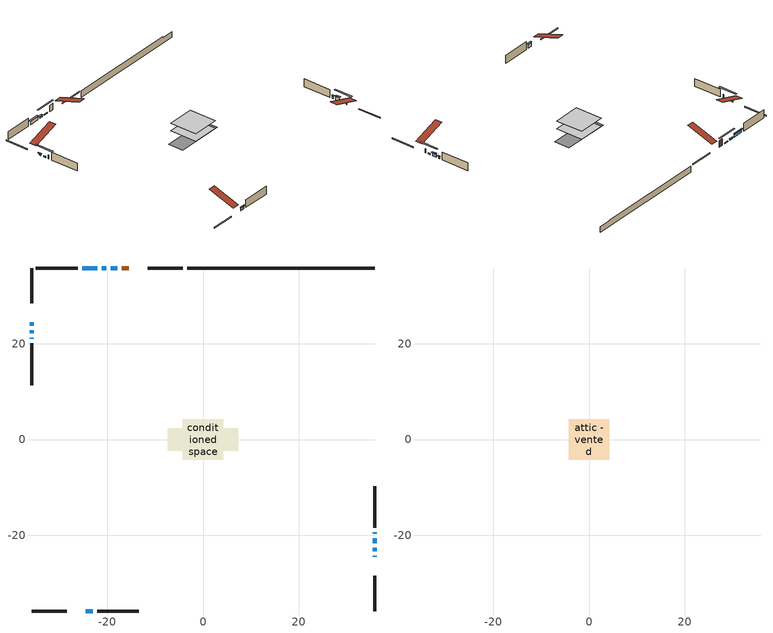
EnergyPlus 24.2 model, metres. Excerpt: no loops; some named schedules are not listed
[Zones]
conditioned space
 floor adiabatic (AdiabaticFloorConstruction): -4.26,-4.26 -4.26,4.26 4.26,4.26 4.26,-4.26 z0.61
 floor foundation (Slab1 construction): -7.37,-2.38 -7.37,2.38 7.37,2.38 7.37,-2.38 z-1.34
 wall outside (RimJoist1 construction): -4.17,35.77 -11.49,35.77 / -35.77,-35.77 -28.45,-35.77 / -35.77,35.77 -35.77,28.45 / 35.77,-35.77 35.77,-28.45 z0.61:0.91
 wall outside (AdiabaticWallConstruction 1): -15.53,35.77 -16.98,35.77 z0.61:2.64
 wall outside (AdiabaticWallConstruction): 35.77,-24.41 35.77,-24.2 / -35.77,21.23 -35.77,21.02 z0.61:1.83; -24.41,-35.77 -23.04,-35.77 z0.61:1.68; -35.77,24.41 -35.77,23.75 z0.61:1.15; 35.77,-23.28 35.77,-22.61 / -17.91,35.77 -19.23,35.77 / -35.77,22.82 -35.77,22.16 z0.61:0.94; 35.77,-21.69 35.77,-20.62 z0.61:1.65; 35.77,-19.69 35.77,-19.38 z0.61:1.27; -20.16,35.77 -21.13,35.77 z0.61:0.97; -22.05,35.77 -25.18,35.77 z0.61:1.63
 wall outside (Wall1 construction): -26.11,35.77 -34.84,35.77 / -22.11,-35.77 -13.38,-35.77 / -35.77,20.1 -35.77,11.37 / 35.77,-18.46 35.77,-9.73 z0.61:3.05
 wall foundation (FoundationWall1 construction): -3.25,35.77,-1.34 -3.25,35.77,0.61 31.87,35.77,0.61 31.87,35.77,0.39 35.77,35.77,0.39 35.77,35.77,-1.34
 window (WindowConstruction 6): 35.77,-24.41 35.77,-24.2 z0.61:1.83
 window (WindowConstruction 4): -24.41,-35.77 -23.04,-35.77 z0.61:1.68
 window (WindowConstruction 5): -35.77,24.41 -35.77,23.75 z0.61:1.14
 window (WindowConstruction 8): 35.77,-23.28 35.77,-22.61 z0.61:0.94
 window (WindowConstruction 9): -17.91,35.77 -19.23,35.77 z0.61:0.94
 window (WindowConstruction 10): -35.77,22.82 -35.77,22.16 z0.61:0.94
 window (WindowConstruction 7): -35.77,21.23 -35.77,21.02 z0.61:1.83
 window (WindowConstruction): 35.77,-21.69 35.77,-20.62 z0.61:1.65
 window (WindowConstruction 1): 35.77,-19.69 35.77,-19.39 z0.61:1.27
 window (WindowConstruction 2): -20.16,35.77 -21.13,35.77 z0.61:0.97
 window (WindowConstruction 3): -22.05,35.77 -25.18,35.77 z0.61:1.62
 door (Door): -15.53,35.77 -16.98,35.77 z0.61:2.64
 ceiling adiabatic (AdiabaticFloorConstruction): 4.26,-4.26 4.26,4.26 -4.26,4.26 -4.26,-4.26 z0.61
attic - vented
 floor to conditioned space (Floor1 construction Reversed): -4.26,-4.26 -4.26,4.26 4.26,4.26 4.26,-4.26 z3.05
 roof outside (Roof1 construction): -14.61,35.77,3.05 -14.61,27.47,5.82 -12.42,27.47,5.82 -12.42,35.77,3.05; -25.34,-35.77,3.05 -25.34,-27.47,5.82 -27.53,-27.47,5.82 -27.53,-35.77,3.05; -35.77,25.34,3.05 -27.47,25.34,5.82 -27.47,27.53,5.82 -35.77,27.53,3.05; 35.77,-25.34,3.05 27.47,-25.34,5.82 27.47,-27.53,5.82 35.77,-27.53,3.05
shading: -22.84,-35.77 -24.61,-35.77 -24.61,-36.18 -22.84,-36.18 z1.88; -35.77,23.55 -35.77,24.61 -36.18,24.61 -36.18,23.55 z1.34; 35.77,-20.01 35.77,-25.88 36.18,-25.88 36.18,-20.01 z3.55; -21.84,35.77 -15.3,35.77 -15.3,36.18 -21.84,36.18 z3.55; -35.77,19.55 -35.77,25.43 -36.18,25.43 -36.18,19.55 z3.55; 35.77,-20.42 35.77,-21.89 36.18,-21.89 36.18,-20.42 z1.85; 35.77,-19.19 35.77,-19.89 36.18,-19.89 36.18,-19.19 z1.47; -21.33,35.77 -19.96,35.77 -19.96,36.18 -21.33,36.18 z1.17; -25.38,35.77 -21.85,35.77 -21.85,36.18 -25.38,36.18 z1.83
[Building]
Building 1: Terrain=Suburbs
[Site:Location]
Toronto Intl AP_ON: Latitude {deg}=43.68; Longitude {deg}=-79.63; Time Zone {hr}=-5; Elevation {m}=173; Keep Site Location Information=Yes
[Site:GroundTemperature:Shallow]
4.59119, 2.66285, 2.50842, 3.42352, 7.09712, 10.7536, 13.9236, 15.9317, 16.1023, 14.4691, 11.3799, 7.83558
[Site:WaterMainsTemperature]
Calculation Method=Schedule; Temperature Schedule=mains temperature schedule
[Material] Roughness=Rough; Thermal Absorptance=0.9
Name | Thickness {m} | Conductivity {W/m-K} | Density {kg/m3} | Specific Heat {J/kg-K} | Solar Absorptance | Visible Absorptance
asphalt or fiberglass shingles | 0.00635 | 0.162714 | 1121.4 | 1465.45 | 0.4 | 0.4
ceiling loosefill ins | 0.0846667 | 0.0480833 | 16.02 | 1046.75 | 0.7 | 0.7
ceiling stud and cavity | 0.1397 | 0.0963999 | 65.682 | 1177.47 | 0.7 | 0.7
concrete 4.0 in. | 0.1016 | 1.803125 | 2242.8 | 837.4 | 0.7 | 0.7
concrete 8.0 in. | 0.2032 | 1.803125 | 2242.8 | 837.4 | 0.7 | 0.7
door material | 0.04445 | 0.188738 | 512.64 | 1214.23 | 0.7 | 0.7
exterior vertical ins | 0.0369022 | 0.029427 | 32.04 | 1214.23 | 0.7 | 0.7
floor covering | 0.0127 | 0.0433444 | 54.468 | 1339.84 | 0.6 | 0.6
floor rigid ins; wall rigid ins | 0.512978 | 0.029427 | 32.04 | 1214.23 | 0.7 | 0.7
floor stud and cavity | 0.1397 | 1.75129 | 37.0049 | 1207.88 | 0.7 | 0.7
furniture material conditioned space 1 | 0.1524 | 0.115458 | 640.8 | 1214.23 | 0.6 | 0.6
gypsum board | 0.0127 | 0.160291 | 801 | 837.4 | 0.6 | 0.6
gypsum board 1 | 0.0127 | 0.160291 | 801 | 837.4 | 0.7 | 0.7
osb sheathing 0.5 in. | 0.0127 | 0.115458 | 512.64 | 1214.23 | 0.7 | 0.7
osb sheathing 0.75 in. | 0.01905 | 0.115458 | 512.64 | 1214.23 | 0.7 | 0.7
osb sheathing 2.0 in. | 0.0508 | 0.115458 | 512.64 | 1214.23 | 0.7 | 0.7
rim joist rigid ins | 0.051816 | 0.029427 | 32.04 | 1214.23 | 0.7 | 0.7
rim joist stud and cavity | 0.0508 | 0.308293 | 125.044 | 1163.47 | 0.6 | 0.6
wall stud and cavity | 0.1397 | 0.0839559 | 139.0536 | 1170.24 | 0.7 | 0.7
wall stud and cavity 1 | 0.0889 | 0.380278 | 52.3479 | 1209.89 | 0.7 | 0.7
wall stud and cavity 2 | 0.0889 | 0.391764 | 83.0341 | 1211.67 | 0.7 | 0.7
wood siding | 0.0254 | 0.102417 | 544.68 | 1172.36 | 0.4 | 0.4
wood siding 1; wood siding 2; wood siding 3 | 0.0254 | 0.102417 | 544.68 | 1172.36 | 0.7 | 0.7
[WindowMaterial:SimpleGlazingSystem]
Name | U-Factor {W/m2-K} | Solar Heat Gain Coefficient
WindowMaterial | 2.75724 | 0.6
WindowMaterial 1 | 2.71636 | 0.5
WindowMaterial 2 | 2.736796 | 0.54
WindowMaterial 3 | 2.773703 | 0.65
WindowMaterial 4 | 2.765186 | 0.62
WindowMaterial 5 | 2.74475 | 0.57
WindowMaterial 6 | 6.93965 | 0.69
WindowMaterial 7 | 5.05285 | 0.59
[Construction]
AdiabaticFloorConstruction: floor stud and cavity, floor rigid ins, osb sheathing 0.75 in., floor covering
AdiabaticWallConstruction: wood siding 2, wall rigid ins, wall stud and cavity 1, gypsum board
AdiabaticWallConstruction 1: wood siding 3, wall rigid ins, wall stud and cavity 1, gypsum board
Door: door material
Floor1 construction Reversed: gypsum board, ceiling stud and cavity, ceiling loosefill ins
FoundationWall1 construction: concrete 8.0 in., gypsum board 1
furniture construction conditioned space 1: furniture material conditioned space 1
PartitionWallConstruction: gypsum board, wall stud and cavity 2, gypsum board
RimJoist1 construction: wood siding 1, rim joist rigid ins, osb sheathing 2.0 in., rim joist stud and cavity
Roof1 construction: asphalt or fiberglass shingles
Slab1 construction: concrete 4.0 in.
Wall1 construction: wood siding, osb sheathing 0.5 in., wall stud and cavity, gypsum board
WindowConstruction: WindowMaterial
WindowConstruction 1: WindowMaterial 1
WindowConstruction 10; WindowConstruction 8; WindowConstruction 9: WindowMaterial 7
WindowConstruction 2: WindowMaterial 2
WindowConstruction 3: WindowMaterial 3
WindowConstruction 4: WindowMaterial 4
WindowConstruction 5: WindowMaterial 5
WindowConstruction 6; WindowConstruction 7: WindowMaterial 6
[Zone] Multiplier=1; Part of Total Floor Area=Yes
Name | Volume {m3}
attic - vented | 32.6229
conditioned space | 331.1
[Space]
Name | Zone | Volume {m3}
attic - vented 1 | attic - vented | 32.6229
conditioned space 1 | conditioned space | 331.1
[ZoneInfiltration:EffectiveLeakageArea]
infil attic - vented 1: Zone or Space=attic - vented 1; Schedule=Always On Discrete; Effective Air Leakage Area {cm2}=3005.38; Stack Coefficient=0.000192407; Wind Coefficient=9.37196e-06
[ZoneMixing]
whole house fan mix: Zone or Space=attic - vented; Schedule=Always On Continuous; Design Flow Rate Calculation Method=Flow/Zone; Design Flow Rate {m3/s}=0; Source Zone or Space=conditioned space
[SurfaceProperty:ExposedFoundationPerimeter]
Slab1: Exposed Perimeter Calculation Method=TotalExposedPerimeter; Total Exposed Perimeter {m}=39.015
[InternalMass] Zone or ZoneList=conditioned space; Space or SpaceList=conditioned space 1
Name | Construction | Surface Area {m2}
furniture mass conditioned space 1 | furniture construction conditioned space 1 | 57.132
partition wall mass | PartitionWallConstruction | 142.83
[Lights]
interior lighting: Zone or ZoneList or Space or SpaceList=conditioned space 1; Schedule=interior lighting schedule; Design Level Calculation Method=LightingLevel; Lighting Level {W}=343.2; Return Air Fraction=0; Fraction Radiant=0.6; Fraction Visible=0.2; Fraction Replaceable=1
[People]
occupants: Zone or ZoneList or Space or SpaceList=conditioned space 1; Number of People Schedule=occupants schedule; Number of People Calculation Method=People; Number of People=3; Fraction Radiant=0.314171; Sensible Heat Fraction=0.56303; Activity Level Schedule=occupants activity schedule; Carbon Dioxide Generation Rate {m3/s-W}=0; Enable ASHRAE 55 Comfort Warnings=No; Mean Radiant Temperature Calculation Type=EnclosureAveraged
[ElectricEquipment] Zone or ZoneList or Space or SpaceList=conditioned space 1; Design Level Calculation Method=EquipmentLevel
Name | Schedule | Design Level {W} | Fraction Latent | Fraction Radiant | Fraction Lost
clothes dryer | clothes dryer schedule | 140.772 | 0.015 | 0.081 | 0.85
clothes washer | clothes washer schedule | 32.1985 | 0.03 | 0.162 | 0.7
cooking range | cooking range schedule | 215.147 | 0.08 | 0.432 | 0.2
dishwasher | dishwasher schedule | 66.8632 | 0.3 | 0.18 | 0.4
fridge | fridge schedule | 72.9452 | 0 | 0.6 | 0
mech vent bath fan 0 | mech vent bath fan 0 schedule | 50.2 | 0 | 0 | 1
mech vent house fan | mech vent house fan schedule | 0 | 0 | 0 | 1
mech vent house fan cfis | mech vent house fan cfis schedule | 0 | 0 | 0 | 0
mech vent range fan 0 | mech vent range fan 0 schedule | 57 | 0 | 0 | 1
misc plug loads | misc plug loads schedule | 494.7 | 0.045 | 0.513 | 0.1
whole house fan | Always On Discrete | 0 | 0 | 0 | 1
[OtherEquipment] Zone or ZoneList or Space or SpaceList=conditioned space 1; Design Level Calculation Method=EquipmentLevel
Name | Fuel Type | Schedule | Design Level {W} | Fraction Latent | Fraction Radiant | Fraction Lost
clothes dryer 1 | Electricity | clothes dryer schedule | 0 | 0.015 | 0.081 | 0.85
cooking range 1 | Electricity | cooking range schedule | 0 | 0.08 | 0.432 | 0.2
general water use latent | None | general water use schedule | 62.594 | 1 | 0 | 0
general water use sensible | None | general water use schedule | -61.6891 | 0 | 0.6 | 0
mech vent house fan latent load | None | Always On Discrete | 0 | 1 | 0 | 0
mech vent house fan sensible load | None | Always On Discrete | 0 | 0 | 0 | 0
water heater energy adjustment1 | NaturalGas | Always On Discrete | 0.01 | 0 | 0 | 1
[ZoneInfiltration:DesignFlowRate] Zone or ZoneList or Space or SpaceList=conditioned space 1; Schedule=Always On Discrete; Design Flow Rate Calculation Method=Flow/Zone; Design Flow Rate {m3/s}=0
infil flow; natural vent flow; whole house fan flow
[AvailabilityManager:Scheduled]
furnace airloop Availability Manager: Schedule=Always On Discrete
[Foundation:Kiva]
Foundation Kiva 1: Initial Indoor Air Temperature {C}=18; Wall Height Above Grade {m}=0.609996; Wall Depth Below Slab {m}=0.2032; Custom Block Material Name 1=exterior vertical ins; Custom Block Depth 1 {m}=1.94999; Custom Block X Position 1 {m}=0.2159; Custom Block Z Position 1 {m}=0
[Foundation:Kiva:Settings]
Soil Conductivity {W/m-K}=0.849921; Soil Density {kg/m3}=1842.3; Soil Specific Heat {J/kg-K}=418.7; Ground Solar Absorptivity=0.9; Ground Thermal Absorptivity=0.9; Ground Surface Roughness {m}=0.03; Far-Field Width {m}=40; Deep-Ground Boundary Condition=ZeroFlux; Deep-Ground Depth {m}=40; Minimum Cell Dimension {m}=0.2; Maximum Cell Growth Coefficient=3; Simulation Timestep=Timestep
[Exterior:Lights]
exterior lighting: Schedule=exterior lighting schedule; Design Level {W}=75.6
[EnergyManagementSystem:GlobalVariable]
furnace_airloop_Fan_RTF
infil_program_Qfan
infil_program_Qinf
natural_vent_program_Qnv
natural_vent_program_Qwhf
[EnergyManagementSystem:Sensor]
Name | Output:Variable or Output:Meter Index Key | Output:Variable or Output:Meter
airflow_gain | infil flow | Infiltration Sensible Heat Gain Energy
airflow_gain_1 | natural vent flow | Infiltration Sensible Heat Gain Energy
airflow_gain_2 | whole house fan flow | Infiltration Sensible Heat Gain Energy
airflow_loss | infil flow | Infiltration Sensible Heat Loss Energy
airflow_loss_1 | natural vent flow | Infiltration Sensible Heat Loss Energy
airflow_loss_2 | whole house fan flow | Infiltration Sensible Heat Loss Energy
clg_load_cond |  | Cooling:EnergyTransfer:Zone:CONDITIONED SPACE
clg_sp_s; clg_sp_s_1 | cooling setpoint | Schedule Value
clothes_dryer_exhaust_0_sch_s | clothes dryer exhaust 0 schedule | Schedule Value
cool_season | cooling season schedule | Schedule Value
htg_load_cond |  | Heating:EnergyTransfer:Zone:CONDITIONED SPACE
htg_sp_s; htg_sp_s_1 | heating setpoint | Schedule Value
ig_ee_conv | clothes dryer | Electric Equipment Convective Heating Energy
ig_ee_conv_2 | cooking range | Electric Equipment Convective Heating Energy
ig_ee_conv_4 | fridge | Electric Equipment Convective Heating Energy
ig_ee_conv_5 | misc plug loads | Electric Equipment Convective Heating Energy
ig_ee_conv_6 | whole house fan | Electric Equipment Convective Heating Energy
ig_ee_rad | clothes dryer | Electric Equipment Radiant Heating Energy
ig_ee_rad_2 | cooking range | Electric Equipment Radiant Heating Energy
ig_ee_rad_4 | fridge | Electric Equipment Radiant Heating Energy
ig_ee_rad_5 | misc plug loads | Electric Equipment Radiant Heating Energy
ig_ee_rad_6 | whole house fan | Electric Equipment Radiant Heating Energy
ig_lgt_conv | interior lighting | Lights Convective Heating Energy
ig_lgt_rad | interior lighting | Lights Radiant Heating Energy
ig_lgt_vis | interior lighting | Lights Visible Radiation Heating Energy
ig_oe_conv | clothes dryer 1 | Other Equipment Convective Heating Energy
ig_oe_conv_1 | cooking range 1 | Other Equipment Convective Heating Energy
ig_oe_conv_2 | general water use latent | Other Equipment Convective Heating Energy
ig_oe_conv_3 | general water use sensible | Other Equipment Convective Heating Energy
ig_oe_conv_4 | water heater energy adjustment1 | Other Equipment Convective Heating Energy
ig_oe_rad | clothes dryer 1 | Other Equipment Radiant Heating Energy
ig_oe_rad_1 | cooking range 1 | Other Equipment Radiant Heating Energy
ig_oe_rad_2 | general water use latent | Other Equipment Radiant Heating Energy
ig_oe_rad_3 | general water use sensible | Other Equipment Radiant Heating Energy
ig_oe_rad_4 | water heater energy adjustment1 | Other Equipment Radiant Heating Energy
ig_ppl_conv | occupants | People Convective Heating Energy
ig_ppl_rad | occupants | People Radiant Heating Energy
im_conv | furniture mass conditioned space 1 | Surface Inside Face Convection Heat Gain Energy
im_conv_1 | partition wall mass | Surface Inside Face Convection Heat Gain Energy
im_ig | furniture mass conditioned space 1 | Surface Inside Face Internal Gains Radiation Heat Gain Energy
im_ig_1 | partition wall mass | Surface Inside Face Internal Gains Radiation Heat Gain Energy
im_lgt | furniture mass conditioned space 1 | Surface Inside Face Lights Radiation Heat Gain Energy
im_lgt_1 | partition wall mass | Surface Inside Face Lights Radiation Heat Gain Energy
im_sol | furniture mass conditioned space 1 | Surface Inside Face Solar Radiation Heat Gain Energy
im_sol_1 | partition wall mass | Surface Inside Face Solar Radiation Heat Gain Energy
im_surf | furniture mass conditioned space 1 | Surface Inside Face Net Surface Thermal Radiation Heat Gain Energy
im_surf_1 | partition wall mass | Surface Inside Face Net Surface Thermal Radiation Heat Gain Energy
mech_vent_bath_fan_0_sch_s | mech vent bath fan 0 schedule | Schedule Value
mech_vent_range_fan_0_sch_s | mech vent range fan 0 schedule | Schedule Value
mv_conv | mech vent bath fan 0 | Electric Equipment Convective Heating Energy
mv_conv_1 | mech vent house fan | Electric Equipment Convective Heating Energy
mv_conv_2 | mech vent house fan cfis | Electric Equipment Convective Heating Energy
mv_conv_3 | mech vent range fan 0 | Electric Equipment Convective Heating Energy
mv_conv_4 | mech vent house fan latent load | Other Equipment Convective Heating Energy
mv_conv_5 | mech vent house fan sensible load | Other Equipment Convective Heating Energy
mv_rad | mech vent bath fan 0 | Electric Equipment Radiant Heating Energy
mv_rad_1 | mech vent house fan | Electric Equipment Radiant Heating Energy
mv_rad_2 | mech vent house fan cfis | Electric Equipment Radiant Heating Energy
mv_rad_3 | mech vent range fan 0 | Electric Equipment Radiant Heating Energy
mv_rad_4 | mech vent house fan latent load | Other Equipment Radiant Heating Energy
mv_rad_5 | mech vent house fan sensible load | Other Equipment Radiant Heating Energy
natural_vent_s | natural vent schedule | Schedule Value
out_pb_s |  | Site Outdoor Air Barometric Pressure
out_wt_s |  | Site Outdoor Air Humidity Ratio
site_vw_s |  | Site Wind Speed
ss_back_out | Window1 | Surface Window Shortwave from Zone Back Out Window Heat Transfer Rate
ss_back_out_1 | Window10 | Surface Window Shortwave from Zone Back Out Window Heat Transfer Rate
ss_back_out_10 | Window7 | Surface Window Shortwave from Zone Back Out Window Heat Transfer Rate
ss_back_out_2 | Window12 | Surface Window Shortwave from Zone Back Out Window Heat Transfer Rate
ss_back_out_3 | Window13 | Surface Window Shortwave from Zone Back Out Window Heat Transfer Rate
ss_back_out_4 | Window14 | Surface Window Shortwave from Zone Back Out Window Heat Transfer Rate
ss_back_out_5 | Window16 | Surface Window Shortwave from Zone Back Out Window Heat Transfer Rate
ss_back_out_6 | Window2 | Surface Window Shortwave from Zone Back Out Window Heat Transfer Rate
ss_back_out_7 | Window3 | Surface Window Shortwave from Zone Back Out Window Heat Transfer Rate
ss_back_out_8 | Window5 | Surface Window Shortwave from Zone Back Out Window Heat Transfer Rate
ss_back_out_9 | Window6 | Surface Window Shortwave from Zone Back Out Window Heat Transfer Rate
ss_conv | Door1 | Surface Inside Face Convection Heat Gain Energy
ss_conv_1 | Window1 | Surface Inside Face Convection Heat Gain Energy
ss_conv_10 | Window6 | Surface Inside Face Convection Heat Gain Energy
ss_conv_11 | Window7 | Surface Inside Face Convection Heat Gain Energy
ss_conv_2 | Window10 | Surface Inside Face Convection Heat Gain Energy
ss_conv_3 | Window12 | Surface Inside Face Convection Heat Gain Energy
ss_conv_4 | Window13 | Surface Inside Face Convection Heat Gain Energy
ss_conv_5 | Window14 | Surface Inside Face Convection Heat Gain Energy
ss_conv_6 | Window16 | Surface Inside Face Convection Heat Gain Energy
ss_conv_7 | Window2 | Surface Inside Face Convection Heat Gain Energy
ss_conv_8 | Window3 | Surface Inside Face Convection Heat Gain Energy
ss_conv_9 | Window5 | Surface Inside Face Convection Heat Gain Energy
ss_ig | Door1 | Surface Inside Face Internal Gains Radiation Heat Gain Energy
ss_ig_1 | Window1 | Surface Inside Face Internal Gains Radiation Heat Gain Energy
ss_ig_10 | Window6 | Surface Inside Face Internal Gains Radiation Heat Gain Energy
ss_ig_11 | Window7 | Surface Inside Face Internal Gains Radiation Heat Gain Energy
ss_ig_2 | Window10 | Surface Inside Face Internal Gains Radiation Heat Gain Energy
ss_ig_3 | Window12 | Surface Inside Face Internal Gains Radiation Heat Gain Energy
ss_ig_4 | Window13 | Surface Inside Face Internal Gains Radiation Heat Gain Energy
ss_ig_5 | Window14 | Surface Inside Face Internal Gains Radiation Heat Gain Energy
ss_ig_6 | Window16 | Surface Inside Face Internal Gains Radiation Heat Gain Energy
ss_ig_7 | Window2 | Surface Inside Face Internal Gains Radiation Heat Gain Energy
ss_ig_8 | Window3 | Surface Inside Face Internal Gains Radiation Heat Gain Energy
ss_ig_9 | Window5 | Surface Inside Face Internal Gains Radiation Heat Gain Energy
ss_lgt | Door1 | Surface Inside Face Lights Radiation Heat Gain Energy
ss_sol | Door1 | Surface Inside Face Solar Radiation Heat Gain Energy
ss_surf | Door1 | Surface Inside Face Net Surface Thermal Radiation Heat Gain Energy
ss_surf_1 | Window1 | Surface Inside Face Net Surface Thermal Radiation Heat Gain Energy
ss_surf_10 | Window6 | Surface Inside Face Net Surface Thermal Radiation Heat Gain Energy
ss_surf_11 | Window7 | Surface Inside Face Net Surface Thermal Radiation Heat Gain Energy
ss_surf_2 | Window10 | Surface Inside Face Net Surface Thermal Radiation Heat Gain Energy
ss_surf_3 | Window12 | Surface Inside Face Net Surface Thermal Radiation Heat Gain Energy
ss_surf_4 | Window13 | Surface Inside Face Net Surface Thermal Radiation Heat Gain Energy
ss_surf_5 | Window14 | Surface Inside Face Net Surface Thermal Radiation Heat Gain Energy
ss_surf_6 | Window16 | Surface Inside Face Net Surface Thermal Radiation Heat Gain Energy
ss_surf_7 | Window2 | Surface Inside Face Net Surface Thermal Radiation Heat Gain Energy
ss_surf_8 | Window3 | Surface Inside Face Net Surface Thermal Radiation Heat Gain Energy
ss_surf_9 | Window5 | Surface Inside Face Net Surface Thermal Radiation Heat Gain Energy
ss_trans_in | Window1 | Surface Window Transmitted Solar Radiation Rate
ss_trans_in_1 | Window10 | Surface Window Transmitted Solar Radiation Rate
ss_trans_in_10 | Window7 | Surface Window Transmitted Solar Radiation Rate
ss_trans_in_2 | Window12 | Surface Window Transmitted Solar Radiation Rate
ss_trans_in_3 | Window13 | Surface Window Transmitted Solar Radiation Rate
ss_trans_in_4 | Window14 | Surface Window Transmitted Solar Radiation Rate
ss_trans_in_5 | Window16 | Surface Window Transmitted Solar Radiation Rate
ss_trans_in_6 | Window2 | Surface Window Transmitted Solar Radiation Rate
ss_trans_in_7 | Window3 | Surface Window Transmitted Solar Radiation Rate
ss_trans_in_8 | Window5 | Surface Window Transmitted Solar Radiation Rate
ss_trans_in_9 | Window6 | Surface Window Transmitted Solar Radiation Rate
ss_trans_out | Window1 | Surface Inside Face Initial Transmitted Diffuse Transmitted Out Window Solar Radiation Rate
ss_trans_out_1 | Window10 | Surface Inside Face Initial Transmitted Diffuse Transmitted Out Window Solar Radiation Rate
ss_trans_out_10 | Window7 | Surface Inside Face Initial Transmitted Diffuse Transmitted Out Window Solar Radiation Rate
ss_trans_out_2 | Window12 | Surface Inside Face Initial Transmitted Diffuse Transmitted Out Window Solar Radiation Rate
ss_trans_out_3 | Window13 | Surface Inside Face Initial Transmitted Diffuse Transmitted Out Window Solar Radiation Rate
ss_trans_out_4 | Window14 | Surface Inside Face Initial Transmitted Diffuse Transmitted Out Window Solar Radiation Rate
ss_trans_out_5 | Window16 | Surface Inside Face Initial Transmitted Diffuse Transmitted Out Window Solar Radiation Rate
ss_trans_out_6 | Window2 | Surface Inside Face Initial Transmitted Diffuse Transmitted Out Window Solar Radiation Rate
ss_trans_out_7 | Window3 | Surface Inside Face Initial Transmitted Diffuse Transmitted Out Window Solar Radiation Rate
ss_trans_out_8 | Window5 | Surface Inside Face Initial Transmitted Diffuse Transmitted Out Window Solar Radiation Rate
ss_trans_out_9 | Window6 | Surface Inside Face Initial Transmitted Diffuse Transmitted Out Window Solar Radiation Rate
s_conv | Floor1 | Surface Inside Face Convection Heat Gain Energy
s_conv_1 | FoundationWall1 | Surface Inside Face Convection Heat Gain Energy
s_conv_10 | Wall1:180 | Surface Inside Face Convection Heat Gain Energy
s_conv_11 | Wall1:270 | Surface Inside Face Convection Heat Gain Energy
s_conv_12 | Wall1:90 | Surface Inside Face Convection Heat Gain Energy
s_conv_2 | inferred conditioned ceiling | Surface Inside Face Convection Heat Gain Energy
s_conv_3 | inferred conditioned floor | Surface Inside Face Convection Heat Gain Energy
s_conv_4 | RimJoist1:0 | Surface Inside Face Convection Heat Gain Energy
s_conv_5 | RimJoist1:180 | Surface Inside Face Convection Heat Gain Energy
s_conv_6 | RimJoist1:270 | Surface Inside Face Convection Heat Gain Energy
s_conv_7 | RimJoist1:90 | Surface Inside Face Convection Heat Gain Energy
s_conv_8 | Slab1 | Surface Inside Face Convection Heat Gain Energy
s_conv_9 | Wall1:0 | Surface Inside Face Convection Heat Gain Energy
s_ig | Floor1 | Surface Inside Face Internal Gains Radiation Heat Gain Energy
s_ig_1 | FoundationWall1 | Surface Inside Face Internal Gains Radiation Heat Gain Energy
s_ig_10 | Wall1:180 | Surface Inside Face Internal Gains Radiation Heat Gain Energy
s_ig_11 | Wall1:270 | Surface Inside Face Internal Gains Radiation Heat Gain Energy
s_ig_12 | Wall1:90 | Surface Inside Face Internal Gains Radiation Heat Gain Energy
s_ig_2 | inferred conditioned ceiling | Surface Inside Face Internal Gains Radiation Heat Gain Energy
s_ig_3 | inferred conditioned floor | Surface Inside Face Internal Gains Radiation Heat Gain Energy
s_ig_4 | RimJoist1:0 | Surface Inside Face Internal Gains Radiation Heat Gain Energy
s_ig_5 | RimJoist1:180 | Surface Inside Face Internal Gains Radiation Heat Gain Energy
s_ig_6 | RimJoist1:270 | Surface Inside Face Internal Gains Radiation Heat Gain Energy
s_ig_7 | RimJoist1:90 | Surface Inside Face Internal Gains Radiation Heat Gain Energy
s_ig_8 | Slab1 | Surface Inside Face Internal Gains Radiation Heat Gain Energy
s_ig_9 | Wall1:0 | Surface Inside Face Internal Gains Radiation Heat Gain Energy
s_lgt | Floor1 | Surface Inside Face Lights Radiation Heat Gain Energy
s_lgt_1 | FoundationWall1 | Surface Inside Face Lights Radiation Heat Gain Energy
s_lgt_10 | Wall1:180 | Surface Inside Face Lights Radiation Heat Gain Energy
